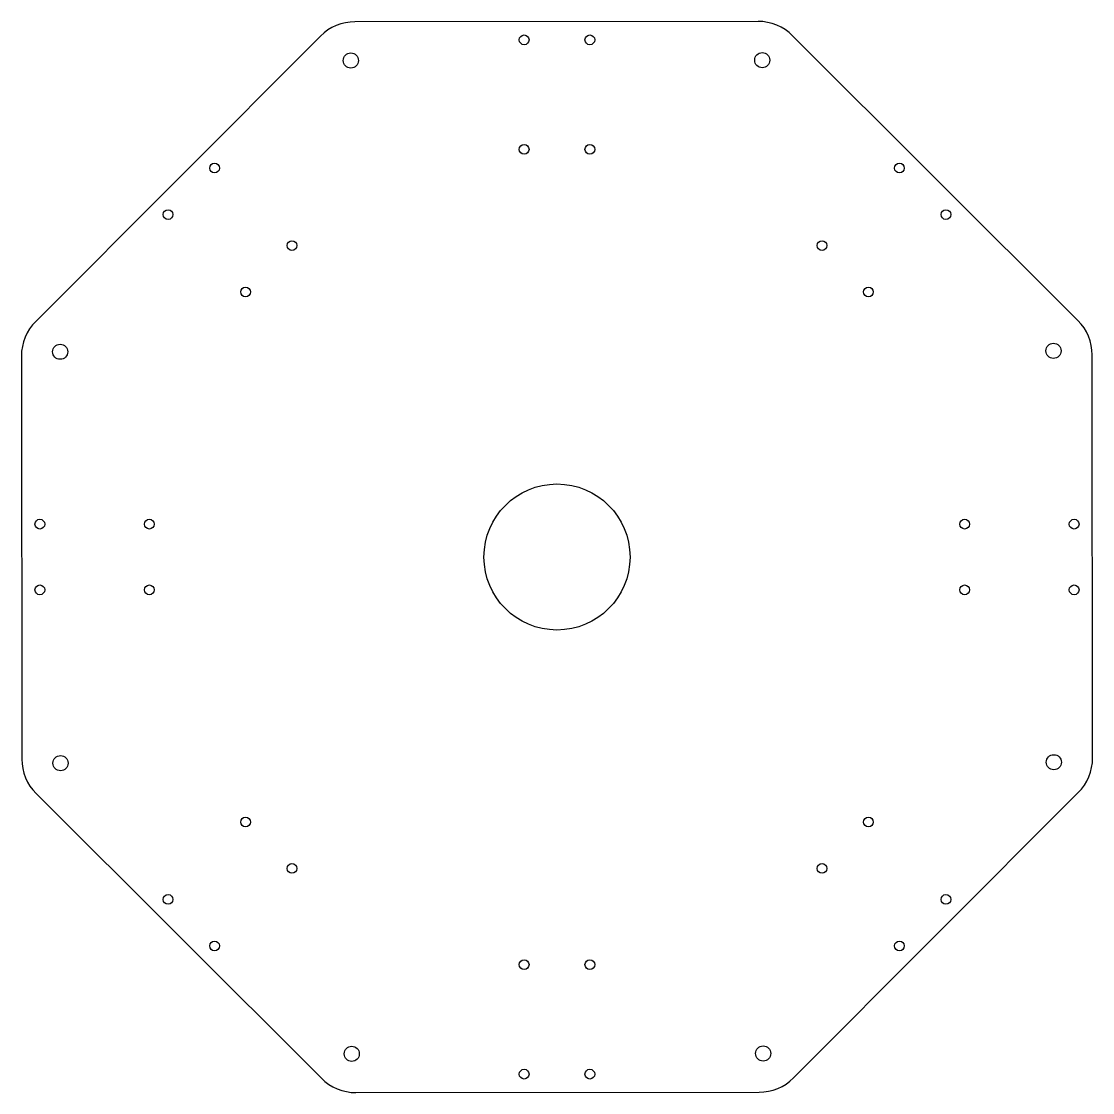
# Model space of a CAD drawing. Header units: millimetres. Extents: x -110 to 110, y -110 to 110.
import ezdxf

# ---------------------------------------------------------------- set-up
doc = ezdxf.new("R2010")
doc.units = ezdxf.units.MM

msp = doc.modelspace()

# ---------------------------------------------------------------- linework, layer by layer
msp.add_lwpolyline([(-109.96, -41.52, 0.198912), (-107.03, -48.59), (-48.4, -107.11, 0.198912), (-41.32, -110.04), (41.52, -109.96, 0.198912), (48.59, -107.03), (107.11, -48.4, 0.198912), (110.04, -41.32), (109.96, 41.52, 0.198912), (107.03, 48.59), (48.4, 107.11, 0.198912), (41.32, 110.04), (-41.52, 109.96, 0.198912), (-48.59, 107.03), (-107.11, 48.4, 0.198912), (-110.04, 41.32)], format="xyb", close=True)
for centre, radius in [((-6.75, 106.25), 1), ((6.75, 106.25), 1), ((-42.36, 102), 1.55), ((42.17, 102.08), 1.55), ((-6.75, 83.75), 1), ((6.75, 83.75), 1), ((-70.36, 79.9), 1), ((70.36, 79.9), 1), ((-79.9, 70.36), 1), ((79.9, 70.36), 1), ((-54.45, 63.99), 1), ((54.45, 63.99), 1), ((-63.99, 54.45), 1), ((63.99, 54.45), 1), ((-102.08, 42.17), 1.55), ((102, 42.36), 1.55), ((0, 0), 15), ((-106.25, 6.75), 1), ((-83.75, 6.75), 1), ((83.75, 6.75), 1), ((106.25, 6.75), 1), ((-106.25, -6.75), 1), ((-83.75, -6.75), 1), ((83.75, -6.75), 1), ((106.25, -6.75), 1), ((-102, -42.36), 1.55), ((102.08, -42.17), 1.55), ((-63.99, -54.45), 1), ((63.99, -54.45), 1), ((-54.45, -63.99), 1), ((54.45, -63.99), 1), ((-79.9, -70.36), 1), ((79.9, -70.36), 1), ((-70.36, -79.9), 1), ((70.36, -79.9), 1), ((-6.75, -83.75), 1), ((6.75, -83.75), 1), ((-42.17, -102.08), 1.55), ((42.36, -102), 1.55), ((-6.75, -106.25), 1), ((6.75, -106.25), 1)]:
    msp.add_circle(centre, radius)

doc.saveas('drawing.dxf')
